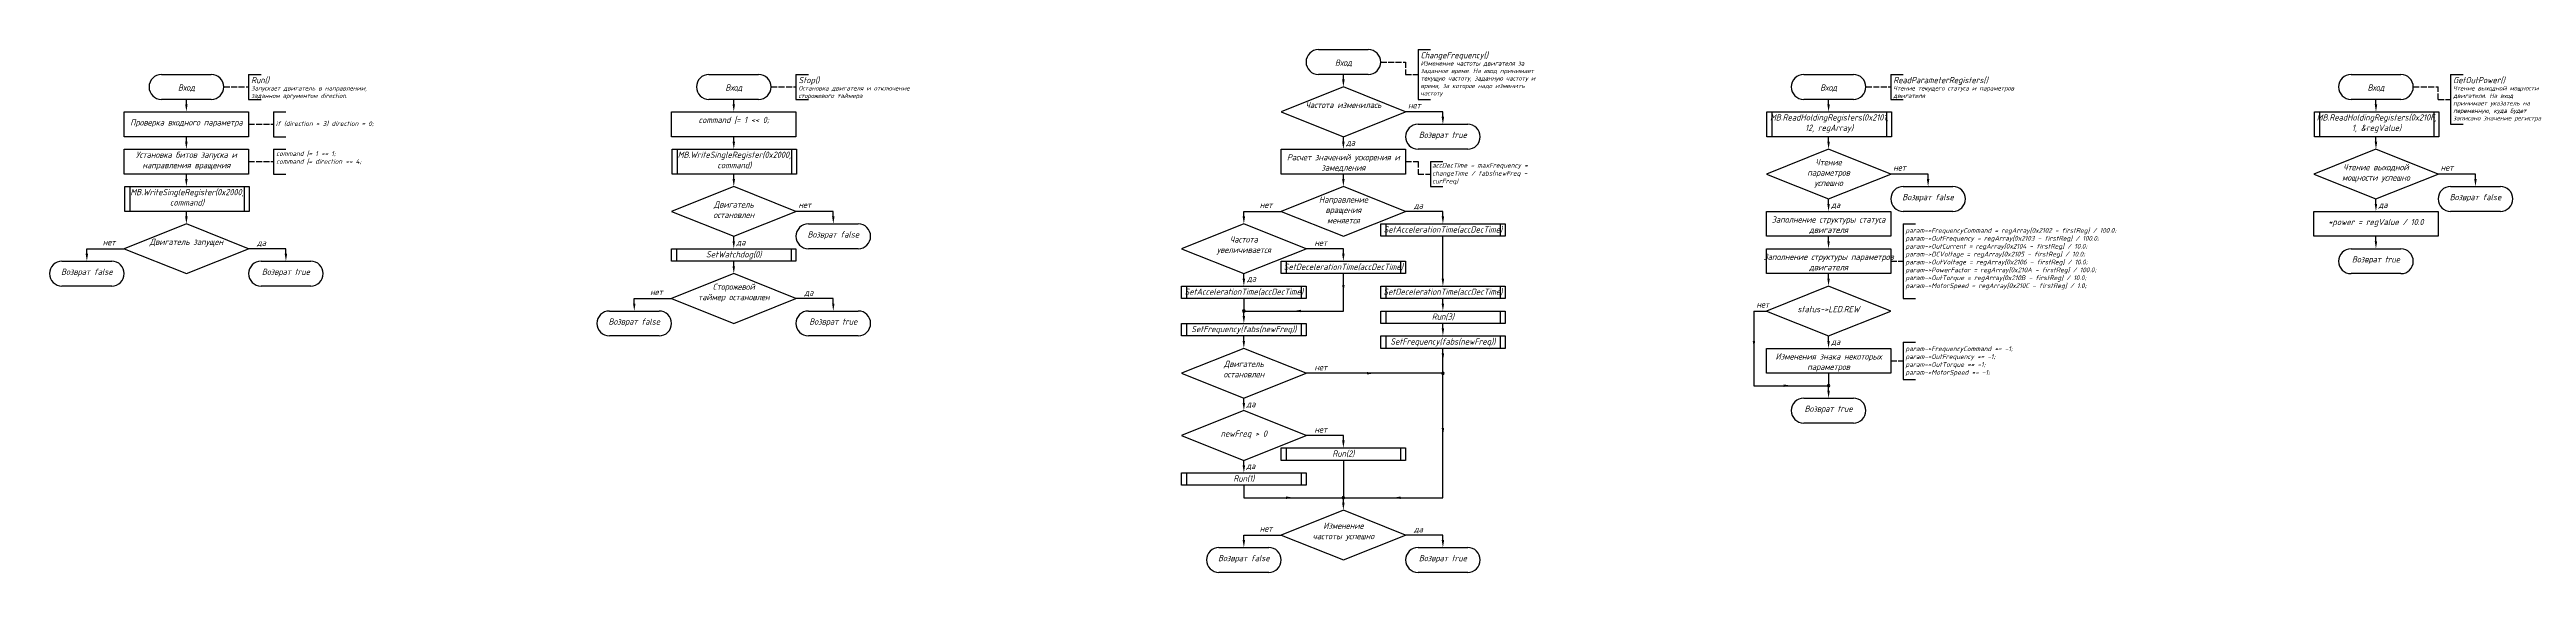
# Model space of a CAD drawing. Header units: millimetres. Extents: x -10 to 7940, y -346 to 297.
# Drawn here: x 4895 to 5890, y 65 to 275 of the extents above; entities that cross this region are included whole.
import ezdxf

# ---------------------------------------------------------------- set-up
doc = ezdxf.new("R2010")
doc.units = ezdxf.units.MM
doc.linetypes.add('ACAD_ISO02W100', pattern=[15, 12, -3])
doc.layers.add('С_обычная', color=7, linetype='Continuous', lineweight=30)
doc.layers.add('С_Штриховые', color=7, linetype='ACAD_ISO02W100', lineweight=30)
doc.styles.add('Гост', font='isocpeur.ttf', dxfattribs={"width": 0.9, "oblique": 15})

# ---------------------------------------------------------------- blocks, each defined once
blk = doc.blocks.new('A$C232F50DB')
at = {"layer": 'С_обычная'}
for p, q in [((-2.95, -0.36), (17.05, -0.36)), ((17.05, -10.36), (-2.95, -10.36))]:
    blk.add_line(p, q, dxfattribs=at)
for centre, start, end in [((-2.95, -5.36), 90, 270), ((17.05, -5.36), 270, 90)]:
    blk.add_arc(centre, 5, start, end, dxfattribs=at)
blk = doc.blocks.new('A$C38F65341')
at = {"layer": 'С_обычная'}
h = blk.add_hatch(color=256, dxfattribs=at)
h.dxf.hatch_style = 1
h.paths.add_polyline_path([(0.5, 0, 1), (-0.5, 0, 1)])
blk.add_circle((0, 0), 0.5, dxfattribs=at)

msp = doc.modelspace()

# ---------------------------------------------------------------- linework, layer by layer
at = {"layer": 'С_обычная'}
for p, q in [((5405, 275), (5425, 275)), ((5445, 275), (5450, 275)), ((5445, 275), (5445, 255)), ((4940, 265), (4960, 265)), ((4975, 265), (4980, 265)), ((4975, 265), (4975, 255)), ((5160, 265), (5180, 265)), ((5195, 265), (5200, 265)), ((5195, 265), (5195, 255)), ((5415, 260), (5390, 250)), ((5425, 265), (5405, 265)), ((5415, 263), (5415, 265)), ((5440, 250), (5415, 260)), ((5600, 265), (5620, 265)), ((5635, 265), (5640, 265)), ((5635, 265), (5635, 255)), ((5820, 265), (5840, 265)), ((5860, 265), (5865, 265)), ((5860, 265), (5860, 245)), ((4925, 250), (4975, 250)), ((4925, 240), (4925, 250)), ((4960, 255), (4940, 255)), ((4950, 253), (4950, 255)), ((4975, 255), (4980, 255)), ((4975, 250), (4975, 240)), ((4985, 250), (4985, 240)), ((4985, 250), (4990, 250)), ((5145, 250), (5195, 250)), ((5145, 240), (5145, 250)), ((5180, 255), (5160, 255)), ((5170, 253), (5170, 255)), ((5195, 255), (5200, 255)), ((5195, 250), (5195, 240)), ((5390, 250), (5415, 240)), ((5415, 240), (5440, 250)), ((5455, 250), (5440, 250)), ((5445, 255), (5450, 255)), ((5455, 248), (5455, 250)), ((5585.25, 250), (5635.25, 250)), ((5585.25, 240), (5585.25, 250)), ((5587.25, 250), (5587.25, 240)), ((5620, 255), (5600, 255)), ((5610, 253), (5610, 255)), ((5633.25, 250), (5633.25, 240)), ((5635, 255), (5640, 255)), ((5635.25, 250), (5635.25, 240)), ((5805.25, 250), (5855.25, 250)), ((5805.25, 240), (5805.25, 250)), ((5807.25, 250), (5807.25, 240)), ((5840, 255), (5820, 255)), ((5830, 253), (5830, 255)), ((5853.25, 250), (5853.25, 240)), ((5855.25, 250), (5855.25, 240)), ((4975, 240), (4925, 240)), ((4950, 238), (4950, 240)), ((4985, 240), (4990, 240)), ((5195, 240), (5145, 240)), ((5170, 238), (5170, 240)), ((5415, 238), (5415, 240)), ((5635.25, 240), (5585.25, 240)), ((5610, 238), (5610, 240)), ((5855.25, 240), (5805.25, 240)), ((5830, 238), (5830, 240)), ((5860, 245), (5865, 245)), ((4925, 235), (4975, 235)), ((4925, 225), (4925, 235)), ((4975, 235), (4975, 225)), ((4985, 235), (4985, 225)), ((4985, 235), (4990, 235)), ((5145.25, 235), (5195.25, 235)), ((5145.25, 225), (5145.25, 235)), ((5147.25, 235), (5147.25, 225)), ((5193.25, 235), (5193.25, 225)), ((5195.25, 235), (5195.25, 225)), ((5390, 235), (5440, 235)), ((5390, 225), (5390, 235)), ((5440, 235), (5440, 225)), ((5450, 230), (5450, 220)), ((5450, 230), (5455, 230)), ((5610, 235), (5585, 225)), ((5635, 225), (5610, 235)), ((5830, 235), (5805, 225)), ((5855, 225), (5830, 235)), ((4975, 225), (4925, 225)), ((4925.25, 220), (4975.25, 220)), ((4925.25, 210), (4925.25, 220)), ((4927.25, 220), (4927.25, 210)), ((4950, 223), (4950, 225)), ((4973.25, 220), (4973.25, 210)), ((4975.25, 220), (4975.25, 210)), ((4985, 225), (4990, 225)), ((5170, 220), (5145, 210)), ((5195.25, 225), (5145.25, 225)), ((5170, 223), (5170, 225)), ((5195, 210), (5170, 220)), ((5440, 225), (5390, 225)), ((5415, 220), (5390, 210)), ((5415, 223), (5415, 225)), ((5440, 210), (5415, 220)), ((5450, 220), (5455, 220)), ((5585, 225), (5610, 215)), ((5610, 215), (5635, 225)), ((5650, 225), (5635, 225)), ((5650, 223), (5650, 225)), ((5805, 225), (5830, 215)), ((5830, 215), (5855, 225)), ((5870, 225), (5855, 225)), ((5870, 223), (5870, 225)), ((4975.25, 210), (4925.25, 210)), ((4950, 208), (4950, 210)), ((5145, 210), (5170, 200)), ((5170, 200), (5195, 210)), ((5210, 210), (5195, 210)), ((5210, 208), (5210, 210)), ((5375, 208), (5375, 210)), ((5375, 210), (5390, 210)), ((5390, 210), (5415, 200)), ((5415, 200), (5440, 210)), ((5455, 210), (5440, 210)), ((5455, 208), (5455, 210)), ((5585, 210), (5635, 210)), ((5585, 200), (5585, 210)), ((5610, 213), (5610, 215)), ((5635, 210), (5635, 200)), ((5805, 210), (5855, 210)), ((5805, 200), (5805, 210)), ((5830, 213), (5830, 215)), ((5855, 210), (5855, 200)), ((4950, 205), (4925, 195)), ((4975, 195), (4950, 205)), ((5170, 198), (5170, 200)), ((5375, 205), (5350, 195)), ((5400, 195), (5375, 205)), ((5430, 205), (5480, 205)), ((5430, 200), (5430, 205)), ((5480, 200), (5430, 200)), ((5432, 205), (5432, 200)), ((5455, 183), (5455, 200)), ((5478, 205), (5478, 200)), ((5480, 205), (5480, 200)), ((5635, 200), (5585, 200)), ((5610, 198), (5610, 200)), ((5640, 205), (5640, 175)), ((5640, 205), (5645, 205)), ((5855, 200), (5805, 200)), ((5830, 198), (5830, 200)), ((4910, 193), (4910, 195)), ((4910, 195), (4925, 195)), ((4925, 195), (4950, 185)), ((4950, 185), (4975, 195)), ((4990, 195), (4975, 195)), ((4990, 193), (4990, 195)), ((5145, 195), (5195, 195)), ((5145, 190), (5145, 195)), ((5195, 190), (5145, 190)), ((5147, 195), (5147, 190)), ((5170, 188), (5170, 190)), ((5193, 195), (5193, 190)), ((5195, 195), (5195, 190)), ((5350, 195), (5375, 185)), ((5375, 185), (5400, 195)), ((5390, 190), (5440, 190)), ((5390, 185), (5390, 190)), ((5392, 190), (5392, 185)), ((5415, 195), (5400, 195)), ((5415, 193), (5415, 195)), ((5438, 190), (5438, 185)), ((5440, 190), (5440, 185)), ((5585, 195), (5635, 195)), ((5585, 185), (5585, 195)), ((5635, 195), (5635, 185)), ((5170, 185), (5145, 175)), ((5195, 175), (5170, 185)), ((5350, 180), (5400, 180)), ((5350, 175), (5350, 180)), ((5352, 180), (5352, 175)), ((5375, 183), (5375, 185)), ((5440, 185), (5390, 185)), ((5398, 180), (5398, 175)), ((5400, 180), (5400, 175)), ((5415, 170), (5415, 185)), ((5430, 180), (5480, 180)), ((5430, 175), (5430, 180)), ((5432, 180), (5432, 175)), ((5478, 180), (5478, 175)), ((5480, 180), (5480, 175)), ((5635, 185), (5585, 185)), ((5610, 180), (5585, 170)), ((5610, 183), (5610, 185)), ((5635, 170), (5610, 180)), ((5130, 173), (5130, 175)), ((5130, 175), (5145, 175)), ((5145, 175), (5170, 165)), ((5170, 165), (5195, 175)), ((5210, 175), (5195, 175)), ((5210, 173), (5210, 175)), ((5400, 175), (5350, 175)), ((5375, 175), (5375, 170)), ((5375, 168), (5375, 170)), ((5375, 170), (5415, 170)), ((5480, 175), (5430, 175)), ((5430, 170), (5480, 170)), ((5430, 165), (5430, 170)), ((5432, 170), (5432, 165)), ((5455, 173), (5455, 175)), ((5478, 170), (5478, 165)), ((5480, 170), (5480, 165)), ((5580, 170), (5585, 170)), ((5580, 170), (5580, 140)), ((5585, 170), (5610, 160)), ((5610, 160), (5635, 170)), ((5640, 175), (5645, 175)), ((5350, 165), (5400, 165)), ((5350, 160), (5350, 165)), ((5400, 160), (5350, 160)), ((5352, 165), (5352, 160)), ((5375, 158), (5375, 160)), ((5398, 165), (5398, 160)), ((5400, 165), (5400, 160)), ((5480, 165), (5430, 165)), ((5430, 160), (5480, 160)), ((5430, 155), (5430, 160)), ((5432, 160), (5432, 155)), ((5455, 163), (5455, 165)), ((5478, 160), (5478, 155)), ((5480, 160), (5480, 155)), ((5610, 158), (5610, 160)), ((5375, 155), (5350, 145)), ((5400, 145), (5375, 155)), ((5480, 155), (5430, 155)), ((5455, 155), (5435, 155)), ((5455, 145), (5455, 155)), ((5585, 155), (5635, 155)), ((5585, 145), (5585, 155)), ((5635, 155), (5635, 145)), ((5640, 157.5), (5640, 142.5)), ((5640, 157.5), (5645, 157.5)), ((5350, 145), (5375, 135)), ((5375, 135), (5400, 145)), ((5455, 145), (5400, 145)), ((5455, 95), (5455, 145)), ((5580, 140), (5610, 140)), ((5635, 145), (5585, 145)), ((5610, 145), (5610, 140)), ((5610, 138), (5610, 140)), ((5640, 142.5), (5645, 142.5)), ((5375, 130), (5350, 120)), ((5375, 133), (5375, 135)), ((5400, 120), (5375, 130)), ((5350, 120), (5375, 110)), ((5375, 110), (5400, 120)), ((5415, 120), (5400, 120)), ((5415, 118), (5415, 120)), ((5375, 108), (5375, 110)), ((5390, 115), (5440, 115)), ((5390, 110), (5390, 115)), ((5440, 110), (5390, 110)), ((5392, 115), (5392, 110)), ((5415, 110), (5415, 95)), ((5438, 115), (5438, 110)), ((5440, 115), (5440, 110)), ((5350, 105), (5400, 105)), ((5350, 100), (5350, 105)), ((5400, 100), (5350, 100)), ((5352, 105), (5352, 100)), ((5375, 100), (5375, 95)), ((5398, 105), (5398, 100)), ((5400, 105), (5400, 100)), ((5375, 95), (5415, 95)), ((5415, 90), (5390, 80)), ((5415, 93), (5415, 95)), ((5415, 95), (5455, 95)), ((5440, 80), (5415, 90)), ((5375, 78), (5375, 80)), ((5375, 80), (5390, 80)), ((5390, 80), (5415, 70)), ((5415, 70), (5440, 80)), ((5455, 80), (5440, 80)), ((5455, 78), (5455, 80))]:
    msp.add_line(p, q, dxfattribs=at)
for centre, start, end in [((5405, 270), 90, 270), ((5425, 270), 270, 90), ((4940, 260), 90, 270), ((4960, 260), 270, 90), ((5160, 260), 90, 270), ((5180, 260), 270, 90), ((5600, 260), 90, 270), ((5620, 260), 270, 90), ((5820, 260), 90, 270), ((5840, 260), 270, 90)]:
    msp.add_arc(centre, 5, start, end, dxfattribs=at)
for points in [[(5415.5, 263), (5414.5, 263), (5415, 260)], [(4950.5, 253), (4949.5, 253), (4950, 250)], [(5170.5, 253), (5169.5, 253), (5170, 250)], [(5610.5, 253), (5609.5, 253), (5610, 250)], [(5829.5, 253), (5830.5, 253), (5830, 250)], [(5454.5, 248), (5455.5, 248), (5455, 245)], [(4950.5, 238), (4949.5, 238), (4950, 235)], [(5170.5, 238), (5169.5, 238), (5170, 235)], [(5415.5, 238), (5414.5, 238), (5415, 235)], [(5610.5, 238), (5609.5, 238), (5610, 235)], [(5830.5, 238), (5829.5, 238), (5830, 235)], [(4950.5, 223), (4949.5, 223), (4950, 220)], [(5170.5, 223), (5169.5, 223), (5170, 220)], [(5415.5, 223), (5414.5, 223), (5415, 220)], [(5649.5, 223), (5650.5, 223), (5650, 220)], [(5869.5, 223), (5870.5, 223), (5870, 220)], [(5610.5, 213), (5609.5, 213), (5610, 210)], [(5830.5, 213), (5829.5, 213), (5830, 210)], [(4950.5, 208), (4949.5, 208), (4950, 205)], [(5209.5, 208), (5210.5, 208), (5210, 205)], [(5375.5, 208), (5374.5, 208), (5375, 205)], [(5454.5, 208), (5455.5, 208), (5455, 205)], [(4910.5, 193), (4909.5, 193), (4910, 190)], [(4989.5, 193), (4990.5, 193), (4990, 190)], [(5170.5, 198), (5169.5, 198), (5170, 195)], [(5414.5, 193), (5415.5, 193), (5415, 190)], [(5610.5, 198), (5609.5, 198), (5610, 195)], [(5830.5, 198), (5829.5, 198), (5830, 195)], [(5170.5, 188), (5169.5, 188), (5170, 185)], [(5375.5, 183), (5374.5, 183), (5375, 180)], [(5414.5, 180.5), (5415.5, 180.5), (5415, 177.5)], [(5454.5, 183), (5455.5, 183), (5455, 180)], [(5610.5, 183), (5609.5, 183), (5610, 180)], [(5130.5, 173), (5129.5, 173), (5130, 170)], [(5209.5, 173), (5210.5, 173), (5210, 170)], [(5398, 169.5), (5398, 170.5), (5395, 170)], [(5454.5, 173), (5455.5, 173), (5455, 170)], [(5374.5, 168), (5375.5, 168), (5375, 165)], [(5454.5, 163), (5455.5, 163), (5455, 160)], [(5374.5, 158), (5375.5, 158), (5375, 155)], [(5455.5, 153), (5454.5, 153), (5455, 150)], [(5580.5, 158), (5579.5, 158), (5580, 155)], [(5610.5, 158), (5609.5, 158), (5610, 155)], [(5424.5, 144.5), (5424.5, 145.5), (5427.5, 145)], [(5592, 139.5), (5592, 140.5), (5595, 140)], [(5375.5, 133), (5374.5, 133), (5375, 130)], [(5609.5, 138), (5610.5, 138), (5610, 135)], [(5455.5, 123), (5454.5, 123), (5455, 120)], [(5414.5, 118), (5415.5, 118), (5415, 115)], [(5375.5, 108), (5374.5, 108), (5375, 105)], [(5392, 94.5), (5392, 95.5), (5395, 95)], [(5414.5, 93), (5415.5, 93), (5415, 90)], [(5438, 95.5), (5438, 94.5), (5435, 95)], [(5375.5, 78), (5374.5, 78), (5375, 75)], [(5454.5, 78), (5455.5, 78), (5455, 75)]]:
    msp.add_solid(points, dxfattribs=at)
at = {"layer": 'С_Штриховые', "ltscale": 0.2}
for p, q in [((5430, 270), (5440, 270)), ((5440, 270), (5439.97, 264.94)), ((4965, 260), (4975, 260)), ((5185, 260), (5195, 260)), ((5439.97, 264.94), (5445, 265)), ((5625, 260), (5635, 260)), ((5845, 260), (5855, 260)), ((5855, 255), (5855, 260)), ((5855, 255), (5860, 255)), ((4975, 245), (4985, 245)), ((4975, 230), (4985, 230)), ((5440, 230), (5445, 230)), ((5445, 230), (5445, 225)), ((5445, 225), (5450, 225)), ((5635, 190), (5640, 190)), ((5635, 150), (5640, 150))]:
    msp.add_line(p, q, dxfattribs=at)

# ---------------------------------------------------------------- block references
at = {"layer": 'С_обычная'}
for p in [(5447.95, 245.36), (5642.95, 220.36), (5862.95, 220.36), (5202.95, 205.36), (4902.95, 190.36), (4982.95, 190.36), (5822.95, 195.36), (5122.95, 170.36), (5202.95, 170.36), (5602.95, 135.36), (5367.95, 75.36), (5447.95, 75.36)]:
    msp.add_blockref('A$C232F50DB', p, dxfattribs=at)
at = {"layer": 'С_обычная', "xscale": -1, "rotation": 1.143636425560146e-05}
for p in [(5375, 170), (5455, 145), (5610, 140), (5415, 95)]:
    msp.add_blockref('A$C38F65341', p, dxfattribs=at)

# ---------------------------------------------------------------- texts
at = {"layer": 'С_обычная', "char_height": 2.5, "style": 'Гост'}
for s, width, heights, insert, attachment_point in [('Вход', 21.8632, [7.93], (5415, 271), 2), ('ChangeFrequency()', 33.4069, [3.31], (5446, 274), 1), ('Вход', 21.8632, [7.93], (4950, 261), 2), ('Run()', 33.4069, [3.31], (4976, 264), 1), ('Вход', 21.8632, [7.93], (5170, 261), 2), ('Stop()', 33.4069, [3.31], (5196, 264), 1), ('Вход', 21.8632, [7.93], (5610, 261), 2), ('ReadParameterRegisters()', 33.4069, [3.31], (5636, 264), 1), ('Вход', 21.8632, [7.93], (5830, 261), 2), ('GetOutPower()', 33.4069, [3.31], (5861, 264), 1), ('Частота изменилась', 27.051, [17.96], (5415, 254), 2), ('нет', 11, [0], (5441, 253.88), 1), ('MB.ReadHoldingRegisters(0x2101, 12, regArray)', 45.9068, [10.17], (5610.25, 249), 2), ('MB.ReadHoldingRegisters(0x210F, 1, &regValue)', 45.9068, [10.17], (5830.25, 249), 2), ('Проверка входного параметра', 88.9142, [10.23], (4950, 247), 2), ('command |= 1 << 0;', 49.7119, [12.11], (5170, 248), 2), ('Возврат true', 27.6622, [0], (5455, 242), 2), ('Установка битов запуска и направления вращения', 49.7119, [12.11], (4950, 234), 2), ('MB.WriteSingleRegister(0x2000, command)', 51.2807, [10.17], (5170.25, 234), 2), ('Расчет значений ускорения и замедления', 49.7119, [12.11], (5415, 233), 2), ('Чтение параметров успешно', 27.051, [17.96], (5610, 231), 2), ('Чтение выходной мощности успешно', 27.051, [17.96], (5830, 229), 2), ('MB.WriteSingleRegister(0x2000, command)', 51.2807, [10.17], (4950.25, 219), 2), ('нет', 11, [0], (5636, 228.88), 1), ('нет', 11, [0], (5856, 228.88), 1), ('Двигатель остановлен', 27.051, [17.96], (5170, 214), 2), ('нет', 11, [0], (5196, 213.88), 1), ('нет', 11, [0], (5381.39, 213.88), 1), ('Направление вращения меняется', 27.051, [17.96], (5415, 216), 2), ('Возврат false', 27.6622, [0], (5650, 217), 2), ('Возврат false', 27.6622, [0], (5870, 217), 2), ('Возврат false', 27.6622, [0], (5210, 202), 2), ('Частота увеличивается', 27.051, [17.96], (5375, 200), 2), ('SetAccelerationTime(accDecTime)', 59, [0], (5455, 204), 2), ('Заполнение структуры статуса двигателя', 49.7119, [12.11], (5610, 208), 2), ('*power = regValue / 10.0', 49.7119, [12.11], (5830, 207), 2), ('нет', 11, [0], (4916.39, 198.88), 1), ('Двигатель запущен', 27.051, [17.96], (4950, 199), 2), ('SetWatchdog(0)', 59, [0], (5170, 194), 2), ('SetDecelerationTime(accDecTime)', 59, [0], (5415, 189), 2), ('Заполнение структуры параметров двигателя', 49.7119, [12.11], (5610, 193), 2), ('Возврат true', 27.6622, [0], (5830, 192), 2), ('Возврат false', 27.6622, [0], (4910, 187), 2), ('Возврат true', 27.6622, [0], (4990, 187), 2), ('Сторожевой таймер остановлен', 27.051, [17.96], (5170, 181), 2), ('SetAccelerationTime(accDecTime)', 59, [0], (5375, 179), 2), ('да', 11, [0], (5376.28, 184.28), 1), ('SetDecelerationTime(accDecTime)', 59, [0], (5455, 179), 2), ('нет', 11, [0], (5136.39, 178.88), 1), ('Run(3)', 59, [0], (5455, 169), 2), ('нет', 11, [0], (5581, 173.88), 1), ('status->LED.REW', 31.2004, [7.15], (5610, 172), 2), ('Возврат false', 27.6622, [0], (5130, 167), 2), ('Возврат true', 27.6622, [0], (5210, 167), 2), ('SetFrequency(fabs(newFreq))', 59, [0], (5375, 164), 2), ('Двигатель остановлен', 27.051, [17.96], (5375, 150), 2), ('SetFrequency(fabs(newFreq))', 59, [0], (5455, 159), 2), ('Изменения знака некоторых параметров', 49.7119, [12.11], (5610, 153), 2), ('Возврат true', 27.6622, [0], (5610, 132), 2), ('newFreq > 0', 27.051, [17.96], (5375, 122), 2), ('Run(2)', 59, [0], (5415, 114), 2), ('Run(1)', 59, [0], (5375, 104), 2), ('да', 11, [0], (5376, 109), 1), ('нет', 11, [0], (5381.39, 83.88), 1), ('Изменение частоты успешно', 27.051, [17.96], (5415, 85), 2), ('Возврат false', 27.6622, [0], (5375, 72), 2), ('Возврат true', 27.6622, [0], (5455, 72), 2)]:
    msp.add_mtext_dynamic_manual_height_columns(s, width=width, gutter_width=17.5, heights=heights, dxfattribs=dict(at, insert=insert, attachment_point=attachment_point))
at = {"layer": 'С_обычная', "attachment_point": 1, "style": 'Гост'}
for s, insert, char_height, width in [('Изменение частоты двигателя за заданное время. На вход принимает текущую частоту, заданную частоту и время, за которое надо изменить частоту', (5446.03, 270.36), 1.8, 39.2112), ('Запускает двигатель в направлении, заданном аргументом direction.', (4976.03, 260.36), 1.8, 41.636), ('Остановка двигателя и отключение сторожевого таймера', (5196.03, 260.36), 1.8, 41.636), ('Чтение текущего статуса и параметров двигателя', (5636.03, 260.36), 1.8, 41.636), ('Чтение выходной мощности двигателя. На вход принимает указатель на переменную, куда будет записано значение регистра', (5861.03, 260.36), 1.8, 30.6744), ('if (direction > 3) direction = 0;', (4985.91, 246.24), 1.9, 49.5445), ('command |= 1 << 1;\\Pcommand |= direction << 4;', (4986.06, 234.18), 1.9, 49.5445), ('accDecTime = maxFrequency * changeTime / fabs(newFreq - curFreq)', (5450.68, 229.45), 1.9, 40.3151), ('param->FrequencyCommand = regArray[0x2102 - firstReg] / 100.0;\\Pparam->OutFrequency = regArray[0x2103 - firstReg] / 100.0;\\Pparam->OutCurrent = regArray[0x2104 - firstReg] / 10.0;\\Pparam->DCVoltage = regArray[0x2105 - firstReg] / 10.0;\\Pparam->OutVoltage = regArray[0x2106 - firstReg] / 10.0;\\Pparam->PowerFactor = regArray[0x210A - firstReg] / 100.0;\\Pparam->OutTorque = regArray[0x210B - firstReg] / 10.0;\\Pparam->MotorSpeed = regArray[0x210C - firstReg] / 1.0;', (5640.9, 203.3), 1.9, 74.3422), ('param->FrequencyCommand *= -1;\\Pparam->OutFrequency *= -1;\\Pparam->OutTorque *= -1;\\Pparam->MotorSpeed *= -1;', (5640.9, 155.8), 1.9, 74.3422)]:
    msp.add_mtext(s, dxfattribs=dict(at, insert=insert, char_height=char_height, width=width))
at = {"layer": 'С_обычная', "char_height": 2.5, "attachment_point": 1, "rotation": 0.00001, "style": 'Гост'}
for s, insert in [('да', (5416.08, 238.87)), ('да', (5443.37, 213.65)), ('да', (5611.08, 213.87)), ('да', (5831.08, 213.87)), ('да', (4978.37, 198.65)), ('да', (5171.08, 198.87)), ('нет', (5403.37, 198.65)), ('да', (5198.37, 178.65)), ('да', (5611.08, 158.87)), ('нет', (5403.37, 148.65)), ('да', (5376.08, 133.87)), ('нет', (5403.37, 123.65)), ('да', (5443.37, 83.65))]:
    msp.add_mtext_dynamic_manual_height_columns(s, width=11, gutter_width=17.5, heights=[0], dxfattribs=dict(at, insert=insert))

doc.saveas('drawing.dxf')
